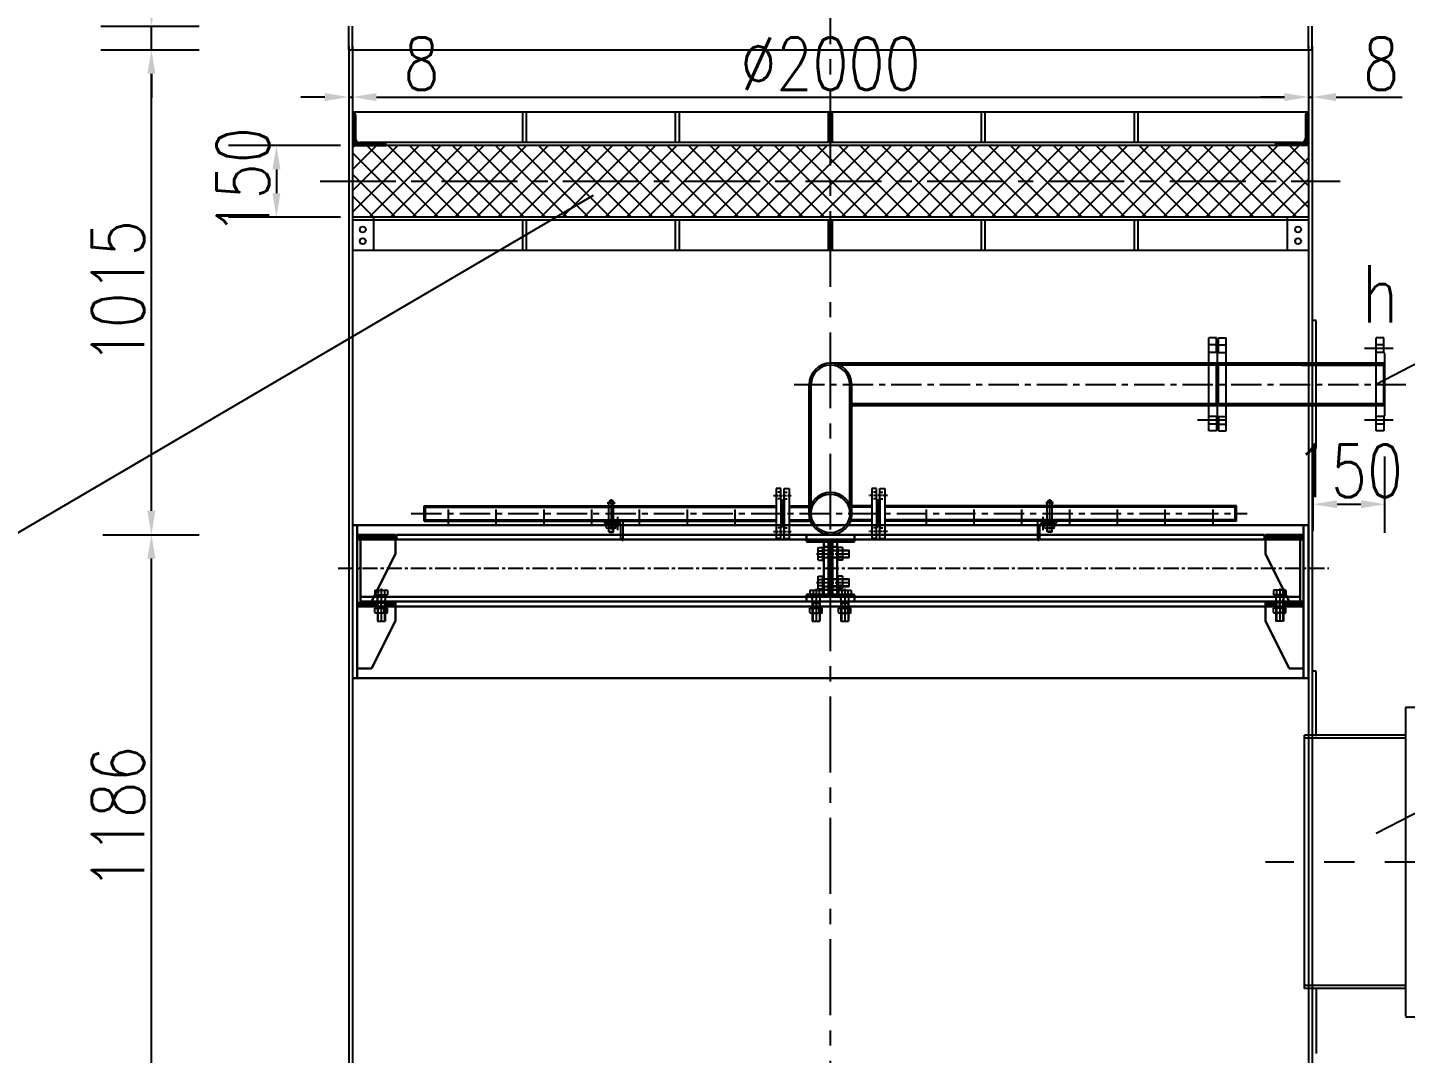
# Model space of a CAD drawing. Header units: millimetres. Extents: x -1286879 to -1269059, y -656245 to -631015.
# Drawn here: x -1284512 to -1281629, y -635087 to -632940 of the extents above; entities that cross this region are included whole.
import ezdxf

# ---------------------------------------------------------------- set-up
doc = ezdxf.new("R2010")
doc.units = ezdxf.units.MM
for name, pattern in [('CENTER', [50.8, 31.75, -6.35, 6.35, -6.35]), ('DASHED', [19.05, 12.7, -6.35]), ('EB_DASHDOT', [39, 30, -3, 3, -3])]:
    doc.linetypes.add(name, pattern=pattern)
doc.layers.get('0').update_dxf_attribs({"linetype": 'CONTINUOUS'})
doc.layers.get('Defpoints').update_dxf_attribs({"linetype": 'CONTINUOUS'})
for name, color, linetype in [('EbLayer1', 7, 'CONTINUOUS'), ('EbLayer2', 1, 'EB_DASHDOT'), ('EbLayer4', 7, 'CONTINUOUS')]:
    doc.layers.add(name, color=color, linetype=linetype)
doc.styles.add('HZ', font='txt.shx', dxfattribs={"width": 0.8, "bigfont": 'hztxt.shx'})
doc.dimstyles.new('gqb100', dxfattribs={"dimscale": 5, "dimtxt": 20, "dimasz": 15, "dimexe": 40, "dimexo": 8, "dimgap": 5, "dimtad": 1, "dimtoh": 1, "dimdec": 0, "dimdsep": 46, "dimtxsty": 'HZ', "dimcen": 5, "dimadec": 0, "dimazin": 0, "dimtfac": 1, "dimtdec": 0, "dimtmove": 0, "dimatfit": 3, "dimfxl": 1, "dimtolj": 1, "dimtzin": 0, "dimarcsym": 0})
pattern_1 = [(45, (-15287.3894, -115870.5307), (-2.24506403, 2.24506403), [])]
pattern_2 = [(135, (-692.9566, -104708.7368), (-2.24506403, -2.24506403), [])]

# ---------------------------------------------------------------- blocks, each defined once
blk = doc.blocks.new('EB_BLOCK1', base_point=(-28.1, -59.9))
at = {"layer": 'EbLayer1'}
for p, q in [((-38.1, -50.1), (-38.1, -69.7)), ((-37.2, -46.8), (-28.1, -46.8)), ((-37.2, -53.4), (-28.1, -53.4)), ((-28.1, -46.8), (-28.1, -73)), ((-28.1, -51.9), (-28.1, -67.9)), ((-28.1, -51.9), (26.9, -51.9)), ((-11.1, -51.9), (-11.1, -67.9)), ((26.9, -51.9), (26.9, -67.9)), ((-37.2, -66.5), (-28.1, -66.5)), ((-37.2, -73), (-28.1, -73)), ((-28.1, -67.9), (26.9, -67.9))]:
    blk.add_line(p, q, dxfattribs=at)
for centre, radius, start, end in [((-31.8, -50.1), 6.34, 148.9424, 211.0576), ((-14.1, -59.9), 24, 164.1807, 195.8193), ((-31.8, -69.7), 6.34, 148.9424, 211.0576)]:
    blk.add_arc(centre, radius, start, end, dxfattribs=at)
at = {"layer": 'EbLayer2', "linetype": 'EB_DASHDOT'}
blk.add_line((-41.1, -59.9), (29.9, -59.9), dxfattribs=at)
at = {"layer": 'EbLayer4'}
for p, q in [((-11.1, -53.1), (-21.1, -51.9)), ((-11.1, -53.1), (26.9, -53.1)), ((-21.1, -67.9), (-11.1, -66.7)), ((-11.1, -66.7), (26.9, -66.7))]:
    blk.add_line(p, q, dxfattribs=at)
blk = doc.blocks.new('*D449')
at = {"color": 0, "lineweight": -2, "ltscale": 0.5}
for p, q in [((-1283857.1, -633186.6), (-1284091, -633186.6)), ((-1283991, -633236.6), (-1283991, -633286.6)), ((-1283857.1, -633336.6), (-1284091, -633336.6))]:
    blk.add_line(p, q, dxfattribs=at)
at = {"color": 0, "ltscale": 0.5}
for points in [[(-1283999.3, -633236.6), (-1283982.6, -633236.6), (-1283991, -633186.6)], [(-1283999.3, -633286.6), (-1283982.6, -633286.6), (-1283991, -633336.6)]]:
    blk.add_solid(points, dxfattribs=at)
at = {"layer": 'Defpoints', "color": 0, "ltscale": 0.5}
for p in [(-1283827.1, -633186.6), (-1283991, -633336.6), (-1283827.1, -633336.6)]:
    blk.add_point(p, dxfattribs=at)
at = {"color": 0, "ltscale": 0.5, "insert": (-1284061, -633261.6), "char_height": 110, "attachment_point": 5, "rotation": 90, "style": 'HZ'}
blk.add_mtext('\\A1;150', dxfattribs=at)
blk = doc.blocks.new('*D452')
at = {"color": 0, "lineweight": -2, "ltscale": 0.5}
for p, q in [((-1283831.7, -632979.1), (-1283831.7, -633185.3)), ((-1281831.7, -632979.1), (-1281831.7, -633185.3)), ((-1283781.7, -633085.3), (-1281881.7, -633085.3))]:
    blk.add_line(p, q, dxfattribs=at)
at = {"color": 0, "ltscale": 0.5}
for points in [[(-1283781.7, -633077), (-1283781.7, -633093.6), (-1283831.7, -633085.3)], [(-1281881.7, -633077), (-1281881.7, -633093.6), (-1281831.7, -633085.3)]]:
    blk.add_solid(points, dxfattribs=at)
at = {"layer": 'Defpoints', "color": 0, "ltscale": 0.5}
for p in [(-1283831.7, -632949.1), (-1281831.7, -632949.1), (-1281831.7, -633085.3)]:
    blk.add_point(p, dxfattribs=at)
at = {"color": 0, "ltscale": 0.5, "insert": (-1282831.7, -633015.3), "char_height": 110, "attachment_point": 5, "style": 'HZ'}
blk.add_mtext('\\A1;%%c2000', dxfattribs=at)
blk = doc.blocks.new('*D454')
at = {"color": 0, "lineweight": -2, "ltscale": 0.5}
for p, q in [((-1281831.7, -632979.1), (-1281831.7, -633185.3)), ((-1281823.7, -632979.1), (-1281823.7, -633185.3)), ((-1281881.7, -633085.3), (-1281931.7, -633085.3)), ((-1281831.7, -633085.3), (-1281823.7, -633085.3)), ((-1281773.7, -633085.3), (-1281635.1, -633085.3))]:
    blk.add_line(p, q, dxfattribs=at)
at = {"color": 0, "ltscale": 0.5}
for points in [[(-1281881.7, -633077), (-1281881.7, -633093.6), (-1281831.7, -633085.3)], [(-1281773.7, -633077), (-1281773.7, -633093.6), (-1281823.7, -633085.3)]]:
    blk.add_solid(points, dxfattribs=at)
at = {"layer": 'Defpoints', "color": 0, "ltscale": 0.5}
for p in [(-1281831.7, -632949.1), (-1281823.7, -632949.1), (-1281823.7, -633085.3)]:
    blk.add_point(p, dxfattribs=at)
at = {"color": 0, "ltscale": 0.5, "insert": (-1281679.4, -633015.3), "char_height": 110, "attachment_point": 5, "style": 'HZ'}
blk.add_mtext('\\A1;8', dxfattribs=at)
blk = doc.blocks.new('*D455')
at = {"color": 0, "lineweight": -2, "ltscale": 0.5}
for p, q in [((-1283839.7, -632979.1), (-1283839.7, -633185.3)), ((-1283831.7, -632979.1), (-1283831.7, -633185.3)), ((-1283889.7, -633085.3), (-1283939.7, -633085.3)), ((-1283839.7, -633085.3), (-1283831.7, -633085.3)), ((-1283781.7, -633085.3), (-1283643.1, -633085.3))]:
    blk.add_line(p, q, dxfattribs=at)
at = {"color": 0, "ltscale": 0.5}
for points in [[(-1283889.7, -633077), (-1283889.7, -633093.6), (-1283839.7, -633085.3)], [(-1283781.7, -633077), (-1283781.7, -633093.6), (-1283831.7, -633085.3)]]:
    blk.add_solid(points, dxfattribs=at)
at = {"layer": 'Defpoints', "color": 0, "ltscale": 0.5}
for p in [(-1283839.7, -632949.1), (-1283831.7, -632949.1), (-1283831.7, -633085.3)]:
    blk.add_point(p, dxfattribs=at)
at = {"color": 0, "ltscale": 0.5, "insert": (-1283687.4, -633015.3), "char_height": 110, "attachment_point": 5, "style": 'HZ'}
blk.add_mtext('\\A1;8', dxfattribs=at)
blk = doc.blocks.new('*D339')
at = {"color": 0, "lineweight": -2, "ltscale": 0.5}
for p, q in [((-1282506.7, -632203.6), (-1280781.7, -632203.6)), ((-1280881.7, -632253.6), (-1280881.7, -654709.3)), ((-1280961.4, -654759.3), (-1280781.7, -654759.3))]:
    blk.add_line(p, q, dxfattribs=at)
at = {"color": 0, "ltscale": 0.5}
for points in [[(-1280890.1, -632253.6), (-1280873.4, -632253.6), (-1280881.7, -632203.6)], [(-1280890.1, -654709.3), (-1280873.4, -654709.3), (-1280881.7, -654759.3)]]:
    blk.add_solid(points, dxfattribs=at)
at = {"layer": 'Defpoints', "color": 0, "ltscale": 0.5}
for p in [(-1282536.7, -632203.6), (-1280991.4, -654759.3), (-1280881.7, -654759.3)]:
    blk.add_point(p, dxfattribs=at)
at = {"color": 0, "ltscale": 0.5, "insert": (-1280951.7, -643481.4), "char_height": 110, "attachment_point": 5, "rotation": 90, "style": 'HZ'}
blk.add_mtext('\\A1;~22556', dxfattribs=at)
blk = doc.blocks.new('*D341')
at = {"color": 0, "lineweight": -2, "ltscale": 0.5}
for p, q in [((-1281821.7, -633993.1), (-1281821.7, -633837.3)), ((-1281671.7, -633997), (-1281671.7, -633837.3)), ((-1281771.7, -633937.3), (-1281721.7, -633937.3))]:
    blk.add_line(p, q, dxfattribs=at)
at = {"color": 0, "ltscale": 0.5}
for points in [[(-1281771.7, -633928.9), (-1281771.7, -633945.6), (-1281821.7, -633937.3)], [(-1281721.7, -633928.9), (-1281721.7, -633945.6), (-1281671.7, -633937.3)]]:
    blk.add_solid(points, dxfattribs=at)
at = {"layer": 'Defpoints', "color": 0, "ltscale": 0.5}
for p in [(-1281671.7, -633937.3), (-1281821.7, -634023.1), (-1281671.7, -634027)]:
    blk.add_point(p, dxfattribs=at)
at = {"color": 0, "ltscale": 0.5, "insert": (-1281746.7, -633867.3), "char_height": 110, "attachment_point": 5, "style": 'HZ'}
blk.add_mtext('\\A1;150', dxfattribs=at)
blk = doc.blocks.new('*D350')
at = {"color": 0, "lineweight": -2, "ltscale": 0.5}
for p, q in [((-1284354, -634001.1), (-1284152.5, -634001.1)), ((-1284252.5, -635136.6), (-1284252.5, -634051.1)), ((-1284351.5, -635186.6), (-1284152.5, -635186.6))]:
    blk.add_line(p, q, dxfattribs=at)
at = {"color": 0, "ltscale": 0.5}
for points in [[(-1284260.9, -634051.1), (-1284244.2, -634051.1), (-1284252.5, -634001.1)], [(-1284260.9, -635136.6), (-1284244.2, -635136.6), (-1284252.5, -635186.6)]]:
    blk.add_solid(points, dxfattribs=at)
at = {"layer": 'Defpoints', "color": 0, "ltscale": 0.5}
for p in [(-1284384, -634001.1), (-1284252.5, -634001.1), (-1284381.5, -635186.6)]:
    blk.add_point(p, dxfattribs=at)
at = {"color": 0, "ltscale": 0.5, "insert": (-1284322.5, -634593.8), "char_height": 110, "attachment_point": 5, "rotation": 90, "style": 'HZ'}
blk.add_mtext('\\A1;1186', dxfattribs=at)
blk = doc.blocks.new('*D351')
at = {"color": 0, "lineweight": -2, "ltscale": 0.5}
for p, q in [((-1284353.6, -632986.6), (-1284152.5, -632986.6)), ((-1284252.5, -633951.1), (-1284252.5, -633036.6)), ((-1284351.5, -634001.1), (-1284152.5, -634001.1))]:
    blk.add_line(p, q, dxfattribs=at)
at = {"color": 0, "ltscale": 0.5}
for points in [[(-1284260.9, -633036.6), (-1284244.2, -633036.6), (-1284252.5, -632986.6)], [(-1284260.9, -633951.1), (-1284244.2, -633951.1), (-1284252.5, -634001.1)]]:
    blk.add_solid(points, dxfattribs=at)
at = {"layer": 'Defpoints', "color": 0, "ltscale": 0.5}
for p in [(-1284383.6, -632986.6), (-1284252.5, -632986.6), (-1284381.5, -634001.1)]:
    blk.add_point(p, dxfattribs=at)
at = {"color": 0, "ltscale": 0.5, "insert": (-1284322.5, -633493.8), "char_height": 110, "attachment_point": 5, "rotation": 90, "style": 'HZ'}
blk.add_mtext('\\A1;1015', dxfattribs=at)
blk = doc.blocks.new('*D352')
at = {"color": 0, "lineweight": -2, "ltscale": 0.5}
for p, q in [((-1284252.5, -632886.6), (-1284252.5, -632836.6)), ((-1284252.5, -632836.6), (-1284105.5, -632836.6)), ((-1284358.7, -632936.6), (-1284152.5, -632936.6)), ((-1284252.5, -632986.6), (-1284252.5, -632936.6)), ((-1284358.7, -632986.6), (-1284152.5, -632986.6)), ((-1284252.5, -633036.6), (-1284252.5, -633086.6))]:
    blk.add_line(p, q, dxfattribs=at)
at = {"color": 0, "ltscale": 0.5}
for points in [[(-1284260.9, -632886.6), (-1284244.2, -632886.6), (-1284252.5, -632936.6)], [(-1284260.9, -633036.6), (-1284244.2, -633036.6), (-1284252.5, -632986.6)]]:
    blk.add_solid(points, dxfattribs=at)
at = {"layer": 'Defpoints', "color": 0, "ltscale": 0.5}
for p in [(-1284388.7, -632936.6), (-1284252.5, -632936.6), (-1284388.7, -632986.6)]:
    blk.add_point(p, dxfattribs=at)
at = {"color": 0, "ltscale": 0.5, "insert": (-1284171.5, -632766.6), "char_height": 110, "attachment_point": 5, "style": 'HZ'}
blk.add_mtext('\\A1;50', dxfattribs=at)

msp = doc.modelspace()

# ---------------------------------------------------------------- hatches: boundary and pattern name
at = {"ltscale": 0.5}
h = msp.add_hatch(dxfattribs=at)
h.set_pattern_fill('ANSI31', color=256, angle=90, style=0)
h.set_pattern_definition(pattern_2)
h.paths.add_polyline_path([(-1283761.7, -633186.6, 0.414214), (-1283767.7, -633180.6), (-1283816.7, -633180.6, -0.414214), (-1283825.7, -633171.6), (-1283825.7, -633122.6, 0.414214), (-1283831.7, -633116.6), (-1283831.7, -633186.6)])
h = msp.add_hatch(dxfattribs=at)
h.set_pattern_fill('ANSI31', color=256, angle=90, style=0)
h.set_pattern_definition(pattern_2)
h.paths.add_polyline_path([(-1281831.7, -633116.6, 0.414214), (-1281837.7, -633122.6), (-1281837.7, -633171.6, -0.414214), (-1281846.7, -633180.6), (-1281895.7, -633180.6, 0.414214), (-1281901.7, -633186.6), (-1281831.7, -633186.6)])
h = msp.add_hatch()
h.set_pattern_fill('ANSI37', color=256, scale=10, style=0)
h.set_pattern_definition([(45, (-692.957, -104708.737), (-22.4506403, 22.4506403), []), (135, (-692.957, -104708.737), (-22.4506403, -22.4506403), [])])
h.paths.add_polyline_path([(-1281831.7, -633336.6), (-1281831.7, -633186.6), (-1282831.7, -633186.6), (-1282831.7, -633336.6)])
h.paths.add_polyline_path([(-1282831.7, -633336.6), (-1282831.7, -633186.6), (-1283831.7, -633186.6), (-1283831.7, -633336.6)])
h = msp.add_hatch(dxfattribs=at)
h.set_pattern_fill('ANSI31', color=256, style=0)
h.set_pattern_definition([(135, (-2550376.083, -115870.5307), (2.24506403, 2.24506403), [])])
h.paths.add_polyline_path([(-1283821.7, -634011.1), (-1283821.7, -634001.1), (-1283741.7, -634001.1), (-1283741.7, -634011.1)])
h.paths.add_polyline_path([(-1283821.7, -634151.1), (-1283821.7, -634141.1), (-1283779.7, -634141.1), (-1283779.7, -634151.1)])
h.paths.add_polyline_path([(-1283741.7, -634141.1), (-1283741.7, -634151.1), (-1283763.7, -634151.1), (-1283763.7, -634141.1)])
h = msp.add_hatch()
h.set_pattern_fill('ANSI31', color=256, scale=0.5, style=0)
h.set_pattern_definition([(135, (-2819282.8306, 59650.7767), (1.1225320151, 1.1225320151), [])])
h.paths.add_polyline_path([(-1282843.7, -634011.1), (-1282835.7, -634011.1), (-1282835.7, -634019.1)])
h = msp.add_hatch(dxfattribs=at)
h.set_pattern_fill('ANSI31', color=256, style=0)
h.set_pattern_definition(pattern_1)
h.paths.add_polyline_path([(-1282827.7, -634011.1), (-1282831.7, -634011.1), (-1282831.7, -634131.1), (-1282827.7, -634131.1)])
h.paths.add_polyline_path([(-1282831.7, -634011.1), (-1282835.7, -634011.1), (-1282835.7, -634131.1), (-1282831.7, -634131.1)])
h = msp.add_hatch()
h.set_pattern_fill('ANSI31', color=256, scale=0.5, style=0)
h.set_pattern_definition([(45, (253619.3583, 59650.7767), (-1.1225320151, 1.1225320151), [])])
h.paths.add_polyline_path([(-1282819.7, -634011.1), (-1282827.7, -634011.1), (-1282827.7, -634019.1)])
h = msp.add_hatch(dxfattribs=at)
h.set_pattern_fill('ANSI31', color=256, style=0)
h.set_pattern_definition(pattern_1)
h.paths.add_polyline_path([(-1281841.7, -634011.1), (-1281841.7, -634001.1), (-1281921.7, -634001.1), (-1281921.7, -634011.1)])
h.paths.add_polyline_path([(-1281841.7, -634151.1), (-1281841.7, -634141.1), (-1281883.7, -634141.1), (-1281883.7, -634151.1)])
h.paths.add_polyline_path([(-1281921.7, -634141.1), (-1281921.7, -634151.1), (-1281899.7, -634151.1), (-1281899.7, -634141.1)])
h = msp.add_hatch()
h.set_pattern_fill('ANSI31', color=256, scale=0.5, style=0)
h.set_pattern_definition([(225, (-2819282.8306, -1327792.8804), (1.1225320151, -1.1225320151), [])])
h.paths.add_polyline_path([(-1282843.7, -634131.1), (-1282835.7, -634131.1), (-1282835.7, -634123.1)])
h = msp.add_hatch()
h.set_pattern_fill('ANSI31', color=256, scale=0.5, style=0)
h.set_pattern_definition([(315, (253619.3583, -1327792.8804), (-1.1225320151, -1.1225320151), [])])
h.paths.add_polyline_path([(-1282819.7, -634131.1), (-1282827.7, -634131.1), (-1282827.7, -634123.1)])

# ---------------------------------------------------------------- linework, layer by layer
at = {"linetype": 'CENTER', "ltscale": 5}
for p, q in [((-1282831.7, -654818.5), (-1282831.7, -631981.8)), ((-1283899.6, -633261.6), (-1281764.9, -633261.6))]:
    msp.add_line(p, q, dxfattribs=at)
at = {"color": 4, "ltscale": 0.5}
for p, q in [((-1283839.7, -632986.6), (-1283839.7, -632936.6)), ((-1283831.7, -632986.6), (-1283831.7, -632936.6)), ((-1281831.7, -632986.6), (-1281831.7, -632936.6)), ((-1281823.7, -632986.6), (-1281823.7, -632936.6)), ((-1283839.7, -632986.6), (-1283839.7, -642086.6)), ((-1283839.7, -632986.6), (-1281823.7, -632986.6)), ((-1283831.7, -632986.6), (-1283831.7, -652136.6)), ((-1281831.7, -632986.6), (-1281831.7, -652136.6)), ((-1281823.7, -632986.6), (-1281823.7, -642086.6)), ((-1283831.7, -633116.6), (-1283831.7, -633186.6)), ((-1283825.7, -633122.6), (-1283825.7, -633171.6)), ((-1281837.7, -633122.6), (-1281837.7, -633171.6)), ((-1281831.7, -633116.6), (-1281831.7, -633186.6)), ((-1283831.7, -633186.6), (-1283761.7, -633186.6)), ((-1283816.7, -633180.6), (-1283767.7, -633180.6)), ((-1281831.7, -633186.6), (-1281901.7, -633186.6)), ((-1281846.7, -633180.6), (-1281895.7, -633180.6)), ((-1282039.7, -633783.8), (-1282039.7, -633589.4)), ((-1282024, -633589.4), (-1282039.7, -633589.4)), ((-1282024, -633619.6), (-1282024, -633589.4)), ((-1282019.5, -633589.4), (-1282003.7, -633589.4)), ((-1282019.5, -633619.6), (-1282019.5, -633589.4)), ((-1282003.7, -633783.8), (-1282003.7, -633589.4)), ((-1281689.7, -633783.8), (-1281689.7, -633589.4)), ((-1281674, -633589.4), (-1281689.7, -633589.4)), ((-1281674, -633619.6), (-1281674, -633589.4)), ((-1282024, -633603.4), (-1282039.7, -633603.4)), ((-1282024, -633619.6), (-1282039.7, -633619.6)), ((-1282021.7, -633621.8), (-1282024, -633619.6)), ((-1282021.7, -633621.8), (-1282019.5, -633619.6)), ((-1282021.7, -633751.3), (-1282021.7, -633621.8)), ((-1282021.7, -633751.3), (-1282021.7, -633621.8)), ((-1282019.5, -633603.4), (-1282003.7, -633603.4)), ((-1282019.5, -633619.6), (-1282003.7, -633619.6)), ((-1281674, -633603.4), (-1281689.7, -633603.4)), ((-1281674, -633619.6), (-1281689.7, -633619.6)), ((-1281671.7, -633621.8), (-1281674, -633619.6)), ((-1281671.7, -633751.3), (-1281671.7, -633621.8)), ((-1281671.7, -633642.1), (-1282831.7, -633642.1)), ((-1281674.2, -633646.1), (-1282813.3, -633646.1)), ((-1282024, -633731.1), (-1282024, -633642.1)), ((-1282019.5, -633731.1), (-1282019.5, -633642.1)), ((-1281845.7, -633646.1), (-1281674, -633646.1)), ((-1281674, -633731.1), (-1281674, -633642.1)), ((-1282876.2, -633956.6), (-1282876.2, -633686.6)), ((-1282872.2, -633956.6), (-1282872.2, -633686.6)), ((-1282791.2, -633956.6), (-1282791.2, -633686.6)), ((-1282787.2, -633956.6), (-1282787.2, -633686.6)), ((-1281674.2, -633727.1), (-1282791.2, -633727.1)), ((-1281671.7, -633731.1), (-1282787.2, -633731.1)), ((-1282024, -633753.6), (-1282039.7, -633753.6)), ((-1282021.7, -633751.3), (-1282024, -633753.6)), ((-1282024, -633753.6), (-1282024, -633783.8)), ((-1282021.7, -633751.3), (-1282019.5, -633753.6)), ((-1282019.5, -633753.6), (-1282003.7, -633753.6)), ((-1282019.5, -633753.6), (-1282019.5, -633783.8)), ((-1281674, -633753.6), (-1281689.7, -633753.6)), ((-1281671.7, -633751.3), (-1281674, -633753.6)), ((-1281674, -633753.6), (-1281674, -633783.8)), ((-1282024, -633769.8), (-1282039.7, -633769.8)), ((-1282024, -633783.8), (-1282039.7, -633783.8)), ((-1282019.5, -633769.8), (-1282003.7, -633769.8)), ((-1282019.5, -633783.8), (-1282003.7, -633783.8)), ((-1281674, -633769.8), (-1281689.7, -633769.8)), ((-1281674, -633783.8), (-1281689.7, -633783.8)), ((-1282945.4, -633904.1), (-1282945.4, -634009.1)), ((-1282935.2, -633904.1), (-1282945.4, -633904.1)), ((-1282935.2, -633926.3), (-1282935.2, -633904.1)), ((-1282928.3, -633926.3), (-1282928.3, -633904.1)), ((-1282928.3, -633904.1), (-1282918.1, -633904.1)), ((-1282918.1, -633904.1), (-1282918.1, -634009.1)), ((-1282745.4, -633904.1), (-1282745.4, -634009.1)), ((-1282735.2, -633904.1), (-1282745.4, -633904.1)), ((-1282735.2, -633926.3), (-1282735.2, -633904.1)), ((-1282728.3, -633926.3), (-1282728.3, -633904.1)), ((-1282728.3, -633904.1), (-1282718.1, -633904.1)), ((-1282718.1, -633904.1), (-1282718.1, -634009.1)), ((-1283681.7, -633940.6), (-1282945.4, -633940.6)), ((-1283681.7, -633972.6), (-1283681.7, -633940.6)), ((-1283295.4, -633994.6), (-1283295.4, -633934.6)), ((-1283285.4, -633994.6), (-1283285.4, -633934.6)), ((-1282931.7, -633929.8), (-1282935.2, -633926.3)), ((-1282931.7, -633929.8), (-1282928.3, -633926.3)), ((-1282931.7, -633929.8), (-1282931.7, -633983.3)), ((-1282931.7, -633929.8), (-1282931.7, -633983.3)), ((-1282918.1, -633940.6), (-1282873.3, -633940.6)), ((-1282745.4, -633940.6), (-1282790.2, -633940.6)), ((-1282731.7, -633929.8), (-1282735.2, -633926.3)), ((-1282731.7, -633929.8), (-1282728.3, -633926.3)), ((-1282731.7, -633929.8), (-1282731.7, -633983.3)), ((-1282731.7, -633929.8), (-1282731.7, -633983.3)), ((-1281981.8, -633940.6), (-1282718.1, -633940.6)), ((-1282378, -633994.6), (-1282378, -633934.6)), ((-1282368, -633994.6), (-1282368, -633934.6)), ((-1281981.8, -633972.6), (-1281981.8, -633940.6)), ((-1283681.7, -633943.6), (-1282945.4, -633943.6)), ((-1283678.7, -633969.6), (-1283678.7, -633943.6)), ((-1282918.1, -633943.6), (-1282870.1, -633943.6)), ((-1282745.4, -633943.6), (-1282793.4, -633943.6)), ((-1281981.8, -633943.6), (-1282718.1, -633943.6)), ((-1281984.8, -633969.6), (-1281984.8, -633943.6)), ((-1283681.7, -633969.6), (-1282945.4, -633969.6)), ((-1283681.7, -633972.6), (-1282945.4, -633972.6)), ((-1283305.4, -633973.1), (-1283305.4, -633972.6)), ((-1283301.4, -633977.1), (-1283274, -633977.1)), ((-1283295.4, -633994.6), (-1283294.4, -633995.6)), ((-1283294.4, -633995.6), (-1283286.4, -633995.6)), ((-1283286.4, -633995.6), (-1283285.4, -633994.6)), ((-1283270, -634008.6), (-1283270, -633981.1)), ((-1283265.4, -634012.6), (-1283265.4, -633972.6)), ((-1282931.7, -633983.3), (-1282935.2, -633986.8)), ((-1282935.2, -634009.1), (-1282935.2, -633986.8)), ((-1282931.7, -633983.3), (-1282928.3, -633986.8)), ((-1282928.3, -634009.1), (-1282928.3, -633986.8)), ((-1282918.1, -633969.6), (-1282870.1, -633969.6)), ((-1282918.1, -633972.6), (-1282873.3, -633972.6)), ((-1282745.4, -633969.6), (-1282793.4, -633969.6)), ((-1282745.4, -633972.6), (-1282790.2, -633972.6)), ((-1282731.7, -633983.3), (-1282735.2, -633986.8)), ((-1282735.2, -634009.1), (-1282735.2, -633986.8)), ((-1282731.7, -633983.3), (-1282728.3, -633986.8)), ((-1282728.3, -634009.1), (-1282728.3, -633986.8)), ((-1281981.8, -633969.6), (-1282718.1, -633969.6)), ((-1281981.8, -633972.6), (-1282718.1, -633972.6)), ((-1282398, -634012.6), (-1282398, -633972.6)), ((-1282393.5, -634008.6), (-1282393.5, -633981.1)), ((-1282362, -633977.1), (-1282389.5, -633977.1)), ((-1282377, -633995.6), (-1282378, -633994.6)), ((-1282369, -633995.6), (-1282377, -633995.6)), ((-1282368, -633994.6), (-1282369, -633995.6)), ((-1282358, -633973.1), (-1282358, -633972.6)), ((-1283266, -634012.6), (-1283265.4, -634012.6)), ((-1282935.2, -634009.1), (-1282945.4, -634009.1)), ((-1282928.3, -634009.1), (-1282918.1, -634009.1)), ((-1282873.9, -634001.1), (-1282789.6, -634001.1)), ((-1282735.2, -634009.1), (-1282745.4, -634009.1)), ((-1282728.3, -634009.1), (-1282718.1, -634009.1)), ((-1282397.5, -634012.6), (-1282398, -634012.6)), ((-1281628.6, -634420.5), (-1281839.7, -634420.5)), ((-1281628.6, -634426.5), (-1281839.7, -634426.5)), ((-1281628.6, -634944.5), (-1281839.7, -634944.5)), ((-1281628.6, -634950.5), (-1281839.7, -634950.5))]:
    msp.add_line(p, q, dxfattribs=at)
at = {"ltscale": 0.5}
for p, q in [((-1280489.2, -633065.6), (-1281689.7, -633686.6)), ((-1284639.8, -634060.3), (-1283327.8, -633290.3)), ((-1282935.2, -633926.3), (-1282935.2, -633986.8)), ((-1282928.3, -633926.3), (-1282928.3, -633986.8)), ((-1282735.2, -633926.3), (-1282735.2, -633986.8)), ((-1282728.3, -633926.3), (-1282728.3, -633986.8)), ((-1283295.4, -633994.6), (-1283285.4, -633994.6)), ((-1282368, -633994.6), (-1282378, -633994.6)), ((-1280489.2, -634005.4), (-1281689.7, -634626.3)), ((-1281628.6, -634362.5), (-1281628.6, -635008.6)), ((-1281608.1, -634362.5), (-1281628.6, -634362.5)), ((-1281608.1, -635010.6), (-1281628.6, -635010.6))]:
    msp.add_line(p, q, dxfattribs=at)
at = {"color": 6, "ltscale": 0.5}
for p, q in [((-1281815.7, -633552.6), (-1281823.7, -633552.6)), ((-1281815.7, -633820.5), (-1281815.7, -633552.6)), ((-1281815.7, -633820.5), (-1281823.7, -633820.5)), ((-1281815.7, -634286.6), (-1281823.7, -634286.6)), ((-1281815.7, -634422.6), (-1281815.7, -634286.6)), ((-1281815.7, -634950.5), (-1281815.7, -635086.6))]:
    msp.add_line(p, q, dxfattribs=at)
at = {"linetype": 'CENTER', "ltscale": 2}
for p, q in [((-1281654.3, -633611.5), (-1281714, -633611.5)), ((-1282907.7, -633686.6), (-1281627.9, -633686.6)), ((-1282004.3, -633761.7), (-1282064, -633761.7)), ((-1281654.3, -633761.7), (-1281714, -633761.7)), ((-1283298.8, -633934.6), (-1283282.5, -633934.6)), ((-1283290.4, -633926.5), (-1283290.4, -633996.6)), ((-1282364.7, -633934.6), (-1282381, -633934.6)), ((-1282373, -633926.5), (-1282373, -633996.6)), ((-1283709, -633956.6), (-1281959.7, -633956.6)), ((-1283631.7, -633948.5), (-1283631.7, -633983)), ((-1283531.7, -633948.5), (-1283531.7, -633983)), ((-1283431.7, -633948.5), (-1283431.7, -633983)), ((-1283331.7, -633948.5), (-1283331.7, -633983)), ((-1283276.7, -633991.6), (-1283276.7, -633963.8)), ((-1283231.7, -633948.5), (-1283231.7, -633983)), ((-1283131.7, -633948.5), (-1283131.7, -633983)), ((-1283031.7, -633948.5), (-1283031.7, -633983)), ((-1282631.7, -633948.5), (-1282631.7, -633983)), ((-1282531.7, -633948.5), (-1282531.7, -633983)), ((-1282431.7, -633948.5), (-1282431.7, -633983)), ((-1282386.7, -633991.6), (-1282386.7, -633963.8)), ((-1282331.7, -633948.5), (-1282331.7, -633983)), ((-1282231.7, -633948.5), (-1282231.7, -633983)), ((-1282131.7, -633948.5), (-1282131.7, -633983)), ((-1282031.7, -633948.5), (-1282031.7, -633983)), ((-1283636.7, -633969.6), (-1283636.7, -633972.6)), ((-1283626.7, -633969.6), (-1283626.7, -633972.6)), ((-1283536.7, -633969.6), (-1283536.7, -633972.6)), ((-1283526.7, -633969.6), (-1283526.7, -633972.6)), ((-1283436.7, -633969.6), (-1283436.7, -633972.6)), ((-1283426.7, -633969.6), (-1283426.7, -633972.6)), ((-1283336.7, -633969.6), (-1283336.7, -633972.6)), ((-1283326.7, -633969.6), (-1283326.7, -633972.6)), ((-1283236.7, -633969.6), (-1283236.7, -633972.6)), ((-1283226.7, -633969.6), (-1283226.7, -633972.6)), ((-1283136.7, -633969.6), (-1283136.7, -633972.6)), ((-1283126.7, -633969.6), (-1283126.7, -633972.6)), ((-1283036.7, -633969.6), (-1283036.7, -633972.6)), ((-1283026.7, -633969.6), (-1283026.7, -633972.6)), ((-1282636.7, -633969.6), (-1282636.7, -633972.6)), ((-1282626.7, -633969.6), (-1282626.7, -633972.6)), ((-1282536.7, -633969.6), (-1282536.7, -633972.6)), ((-1282526.7, -633969.6), (-1282526.7, -633972.6)), ((-1282436.7, -633969.6), (-1282436.7, -633972.6)), ((-1282426.7, -633969.6), (-1282426.7, -633972.6)), ((-1282336.7, -633969.6), (-1282336.7, -633972.6)), ((-1282326.7, -633969.6), (-1282326.7, -633972.6)), ((-1282236.7, -633969.6), (-1282236.7, -633972.6)), ((-1282226.7, -633969.6), (-1282226.7, -633972.6)), ((-1282136.7, -633969.6), (-1282136.7, -633972.6)), ((-1282126.7, -633969.6), (-1282126.7, -633972.6)), ((-1282036.7, -633969.6), (-1282036.7, -633972.6)), ((-1282026.7, -633969.6), (-1282026.7, -633972.6))]:
    msp.add_line(p, q, dxfattribs=at)
at = {"color": 4, "linetype": 'DASHED', "ltscale": 0.5}
for p, q in [((-1282935.2, -633911.8), (-1282945.4, -633911.8)), ((-1282928.3, -633911.8), (-1282918.1, -633911.8)), ((-1282735.2, -633911.8), (-1282745.4, -633911.8)), ((-1282728.3, -633911.8), (-1282718.1, -633911.8)), ((-1282935.2, -633926.3), (-1282945.4, -633926.3)), ((-1282928.3, -633926.3), (-1282918.1, -633926.3)), ((-1282735.2, -633926.3), (-1282745.4, -633926.3)), ((-1282728.3, -633926.3), (-1282718.1, -633926.3)), ((-1282935.2, -633986.8), (-1282945.4, -633986.8)), ((-1282928.3, -633986.8), (-1282918.1, -633986.8)), ((-1282735.2, -633986.8), (-1282745.4, -633986.8)), ((-1282728.3, -633986.8), (-1282718.1, -633986.8)), ((-1282935.2, -634001.3), (-1282945.4, -634001.3)), ((-1282928.3, -634001.3), (-1282918.1, -634001.3)), ((-1282735.2, -634001.3), (-1282745.4, -634001.3)), ((-1282728.3, -634001.3), (-1282718.1, -634001.3))]:
    msp.add_line(p, q, dxfattribs=at)
at = {"linetype": 'CENTER', "ltscale": 0.2}
for p, q in [((-1282950.9, -633919.1), (-1282912.2, -633919.1)), ((-1282712.6, -633919.1), (-1282751.3, -633919.1)), ((-1282950.9, -633994.1), (-1282912.2, -633994.1)), ((-1282712.6, -633994.1), (-1282751.3, -633994.1))]:
    msp.add_line(p, q, dxfattribs=at)
at = {"linetype": 'CENTER', "ltscale": 10}
msp.add_line((-1281354.2, -634686.6), (-1281921.3, -634686.6), dxfattribs=at)
at = {"ltscale": 0.5}
for centre in [(-1283810.3, -633362.3), (-1281853.2, -633362.3), (-1283810.3, -633386.8), (-1281853.2, -633386.8)]:
    msp.add_circle(centre, 6.19, dxfattribs=at)
at = {"color": 4, "ltscale": 0.5}
for radius in [44.5, 40.5]:
    msp.add_circle((-1282831.7, -633956.6), radius, dxfattribs=at)
for centre, radius, start, end in [((-1283831.7, -633122.6), 6, 0, 90), ((-1281831.7, -633122.6), 6, 90, 180), ((-1283816.7, -633171.6), 9, 180, 270), ((-1283767.7, -633186.6), 6, 0, 90), ((-1281895.7, -633186.6), 6, 90, 180), ((-1281846.7, -633171.6), 9, 270, 0), ((-1282831.7, -633686.6), 44.5, 0, 180), ((-1282831.7, -633686.6), 40.5, 0, 180), ((-1283290.4, -633934.6), 5, 0, 180), ((-1282373, -633934.6), 5, 0, 180), ((-1283301.4, -633973.1), 4, 180, 270), ((-1283274, -633981.1), 4, 0, 90), ((-1282389.5, -633981.1), 4, 90, 180), ((-1282362, -633973.1), 4, 270, 0), ((-1283266, -634008.6), 4, 180, 270), ((-1282397.5, -634008.6), 4, 270, 0)]:
    msp.add_arc(centre, radius, start, end, dxfattribs=at)
at = {"layer": 'EbLayer1'}
for p, q in [((-1283300.9, -633986.3), (-1283300.9, -633979)), ((-1283280, -633979), (-1283300.9, -633979)), ((-1283282.6, -633978.3), (-1283298.3, -633978.3)), ((-1283282.6, -633987), (-1283298.3, -633987)), ((-1283284, -633979), (-1283296.8, -633979)), ((-1283295.7, -633986.3), (-1283295.7, -633979)), ((-1283285.2, -633986.3), (-1283285.2, -633979)), ((-1283280, -633986.3), (-1283280, -633979)), ((-1282383.5, -633986.3), (-1282383.5, -633979)), ((-1282383.5, -633979), (-1282362.6, -633979)), ((-1282380.9, -633978.3), (-1282365.2, -633978.3)), ((-1282380.9, -633987), (-1282365.2, -633987)), ((-1282379.4, -633979), (-1282366.6, -633979)), ((-1282378.3, -633986.3), (-1282378.3, -633979)), ((-1282367.8, -633986.3), (-1282367.8, -633979)), ((-1282362.6, -633986.3), (-1282362.6, -633979)), ((-1282816.6, -634050.9), (-1282816.6, -634031.2)), ((-1282806.6, -634028), (-1282815.7, -634028)), ((-1282815.7, -634054.1), (-1282815.7, -634028)), ((-1282815.7, -634049.1), (-1282815.7, -634033.1)), ((-1282806.6, -634034.5), (-1282815.7, -634034.5)), ((-1282806.6, -634047.6), (-1282815.7, -634047.6)), ((-1282806.6, -634054.1), (-1282815.7, -634054.1)), ((-1282805.7, -634050.9), (-1282805.7, -634031.2)), ((-1282816.6, -634110.9), (-1282816.6, -634091.2)), ((-1282806.6, -634088), (-1282815.7, -634088)), ((-1282815.7, -634114.1), (-1282815.7, -634088)), ((-1282815.7, -634109.1), (-1282815.7, -634093.1)), ((-1282806.6, -634094.5), (-1282815.7, -634094.5)), ((-1282806.6, -634107.6), (-1282815.7, -634107.6)), ((-1282805.7, -634110.9), (-1282805.7, -634091.2)), ((-1282806.6, -634114.1), (-1282815.7, -634114.1)), ((-1283784.8, -634154.8), (-1283758.7, -634154.8)), ((-1283784.8, -634163.9), (-1283784.8, -634154.8)), ((-1283781.5, -634153.9), (-1283761.9, -634153.9)), ((-1283781.5, -634164.8), (-1283761.9, -634164.8)), ((-1283779.7, -634154.8), (-1283763.7, -634154.8)), ((-1283778.3, -634163.9), (-1283778.3, -634154.8)), ((-1283765.2, -634163.9), (-1283765.2, -634154.8)), ((-1283758.7, -634163.9), (-1283758.7, -634154.8)), ((-1282874.8, -634155.1), (-1282848.7, -634155.1)), ((-1282874.8, -634164.1), (-1282874.8, -634155.1)), ((-1282871.5, -634154.1), (-1282851.9, -634154.1)), ((-1282871.5, -634165.1), (-1282851.9, -634165.1)), ((-1282869.7, -634155.1), (-1282853.7, -634155.1)), ((-1282868.3, -634164.1), (-1282868.3, -634155.1)), ((-1282855.2, -634164.1), (-1282855.2, -634155.1)), ((-1282848.7, -634164.1), (-1282848.7, -634155.1)), ((-1282814.8, -634164.1), (-1282814.8, -634155.1)), ((-1282814.8, -634155.1), (-1282788.7, -634155.1)), ((-1282811.5, -634154.1), (-1282791.9, -634154.1)), ((-1282811.5, -634165.1), (-1282791.9, -634165.1)), ((-1282809.7, -634155.1), (-1282793.7, -634155.1)), ((-1282808.3, -634164.1), (-1282808.3, -634155.1)), ((-1282795.2, -634164.1), (-1282795.2, -634155.1)), ((-1282788.7, -634164.1), (-1282788.7, -634155.1)), ((-1281878.7, -634154.8), (-1281904.8, -634154.8)), ((-1281904.8, -634163.9), (-1281904.8, -634154.8)), ((-1281881.9, -634153.9), (-1281901.5, -634153.9)), ((-1281881.9, -634164.8), (-1281901.5, -634164.8)), ((-1281883.7, -634154.8), (-1281899.7, -634154.8)), ((-1281898.3, -634163.9), (-1281898.3, -634154.8)), ((-1281885.2, -634163.9), (-1281885.2, -634154.8)), ((-1281878.7, -634163.9), (-1281878.7, -634154.8))]:
    msp.add_line(p, q, dxfattribs=at)
for centre, radius, start, end in [((-1283298.3, -633983.4), 5.07, 58.9424, 121.0576), ((-1283298.3, -633982), 5.07, 238.9424, 301.0576), ((-1283290.4, -633997.5), 19.2, 74.1807, 105.8193), ((-1283290.4, -633967.8), 19.2, 254.1807, 285.8193), ((-1283282.6, -633983.4), 5.07, 58.9424, 121.0576), ((-1283282.6, -633982), 5.07, 238.9424, 301.0576), ((-1282380.9, -633983.4), 5.07, 58.9424, 121.0576), ((-1282380.9, -633982), 5.07, 238.9424, 301.0576), ((-1282373, -633997.5), 19.2, 74.1807, 105.8193), ((-1282373, -633967.8), 19.2, 254.1807, 285.8193), ((-1282365.2, -633983.4), 5.07, 58.9424, 121.0576), ((-1282365.2, -633982), 5.07, 238.9424, 301.0576), ((-1282810.3, -634031.2), 6.34, 148.9424, 211.0576), ((-1282792.6, -634041.1), 24, 164.1807, 195.8193), ((-1282810.3, -634050.9), 6.34, 148.9424, 211.0576), ((-1282812.1, -634031.2), 6.34, 328.9424, 31.0576), ((-1282829.7, -634041.1), 24, 344.1807, 15.8193), ((-1282812.1, -634050.9), 6.34, 328.9424, 31.0576), ((-1282810.3, -634091.2), 6.34, 148.9424, 211.0576), ((-1282792.6, -634101.1), 24, 164.1807, 195.8193), ((-1282810.3, -634110.9), 6.34, 148.9424, 211.0576), ((-1282812.1, -634091.2), 6.34, 328.9424, 31.0576), ((-1282829.7, -634101.1), 24, 344.1807, 15.8193), ((-1282812.1, -634110.9), 6.34, 328.9424, 31.0576), ((-1283781.5, -634160.2), 6.34, 58.9424, 121.0576), ((-1283781.5, -634158.4), 6.34, 238.9424, 301.0576), ((-1283771.7, -634177.9), 24, 74.1807, 105.8193), ((-1283771.7, -634140.8), 24, 254.1807, 285.8193), ((-1283761.9, -634160.2), 6.34, 58.9424, 121.0576), ((-1283761.9, -634158.4), 6.34, 238.9424, 301.0576), ((-1282871.5, -634160.5), 6.34, 58.9424, 121.0576), ((-1282871.5, -634158.7), 6.34, 238.9424, 301.0576), ((-1282861.7, -634178.1), 24, 74.1807, 105.8193), ((-1282861.7, -634141.1), 24, 254.1807, 285.8193), ((-1282851.9, -634160.5), 6.34, 58.9424, 121.0576), ((-1282851.9, -634158.7), 6.34, 238.9424, 301.0576), ((-1282811.5, -634160.5), 6.34, 58.9424, 121.0576), ((-1282811.5, -634158.7), 6.34, 238.9424, 301.0576), ((-1282801.7, -634178.1), 24, 74.1807, 105.8193), ((-1282801.7, -634141.1), 24, 254.1807, 285.8193), ((-1282791.9, -634160.5), 6.34, 58.9424, 121.0576), ((-1282791.9, -634158.7), 6.34, 238.9424, 301.0576), ((-1281901.5, -634160.2), 6.34, 58.9424, 121.0576), ((-1281901.5, -634158.4), 6.34, 238.9424, 301.0576), ((-1281891.7, -634177.9), 24, 74.1807, 105.8193), ((-1281891.7, -634140.8), 24, 254.1807, 285.8193), ((-1281881.9, -634160.2), 6.34, 58.9424, 121.0576), ((-1281881.9, -634158.4), 6.34, 238.9424, 301.0576)]:
    msp.add_arc(centre, radius, start, end, dxfattribs=at)
at = {"layer": 'EbLayer2', "color": 7, "linetype": 'CENTER'}
msp.add_line((-1283861.8, -634071.1), (-1281789.2, -634071.1), dxfattribs=at)
at = {"layer": 'EbLayer2', "color": 7, "linetype": 'EB_DASHDOT', "ltscale": 20}
for p, q in [((-1283771.7, -634150.8), (-1283771.7, -634140.8)), ((-1283771.7, -634150.8), (-1283771.7, -634140.8)), ((-1283771.7, -634150.8), (-1283771.7, -634140.8)), ((-1281891.7, -634150.8), (-1281891.7, -634140.8)), ((-1281891.7, -634150.8), (-1281891.7, -634140.8)), ((-1281891.7, -634150.8), (-1281891.7, -634140.8))]:
    msp.add_line(p, q, dxfattribs=at)
at = {"layer": 'EbLayer4', "color": 4}
for p, q in [((-1281831.7, -633116.6), (-1283831.7, -633116.6)), ((-1283475.7, -633180.6), (-1283475.7, -633116.6)), ((-1283467.7, -633180.6), (-1283467.7, -633116.6)), ((-1283155.7, -633180.6), (-1283155.7, -633116.6)), ((-1283147.7, -633180.6), (-1283147.7, -633116.6)), ((-1282835.7, -633180.6), (-1282835.7, -633116.6)), ((-1282827.7, -633180.6), (-1282827.7, -633116.6)), ((-1282515.7, -633180.6), (-1282515.7, -633116.6)), ((-1282507.7, -633180.6), (-1282507.7, -633116.6)), ((-1282195.7, -633180.6), (-1282195.7, -633116.6)), ((-1282187.7, -633180.6), (-1282187.7, -633116.6)), ((-1281831.7, -633186.6), (-1283831.7, -633186.6)), ((-1281846.7, -633180.6), (-1283816.7, -633180.6)), ((-1281831.7, -633336.6), (-1283831.7, -633336.6)), ((-1281831.7, -633342.6), (-1283831.7, -633342.6)), ((-1283787.7, -633336.6), (-1283787.7, -633406.6)), ((-1283475.7, -633406.6), (-1283475.7, -633342.6)), ((-1283467.7, -633406.6), (-1283467.7, -633342.6)), ((-1283155.7, -633406.6), (-1283155.7, -633342.6)), ((-1283147.7, -633406.6), (-1283147.7, -633342.6)), ((-1282835.7, -633406.6), (-1282835.7, -633342.6)), ((-1282827.7, -633406.6), (-1282827.7, -633342.6)), ((-1282515.7, -633406.6), (-1282515.7, -633342.6)), ((-1282507.7, -633406.6), (-1282507.7, -633342.6)), ((-1282195.7, -633406.6), (-1282195.7, -633342.6)), ((-1282187.7, -633406.6), (-1282187.7, -633342.6)), ((-1281875.7, -633336.6), (-1281875.7, -633406.6)), ((-1281831.7, -633406.6), (-1283831.7, -633406.6)), ((-1281839.7, -634950.5), (-1281839.7, -634420.5))]:
    msp.add_line(p, q, dxfattribs=at)
at = {"layer": 'EbLayer4', "color": 6, "linetype": 'Continuous', "lineweight": 30}
for p, q in [((-1281831.7, -633981.1), (-1283831.7, -633981.1)), ((-1283821.7, -634301.1), (-1283821.7, -633981.1)), ((-1281841.7, -634301.1), (-1281841.7, -633981.1)), ((-1281831.7, -634301.1), (-1281831.7, -633981.1)), ((-1283821.7, -634001.1), (-1283741.7, -634001.1)), ((-1283821.7, -634001.1), (-1283741.7, -634001.1)), ((-1283821.7, -634141.1), (-1283821.7, -634011.1)), ((-1283821.7, -634011.1), (-1283741.7, -634011.1)), ((-1283814.7, -634011.1), (-1283814.7, -634141.1)), ((-1283741.7, -634001.1), (-1283741.7, -634011.1)), ((-1281841.7, -634011.1), (-1283741.7, -634011.1)), ((-1283741.7, -634041.1), (-1283741.7, -634011.1)), ((-1281923.7, -634001.1), (-1283739.7, -634001.1)), ((-1283739.7, -634001.1), (-1283739.7, -634011.1)), ((-1282881.7, -634001.1), (-1282881.7, -634015.1)), ((-1282881.7, -634015.1), (-1282880.7, -634016.1)), ((-1282835.7, -634016.1), (-1282880.7, -634016.1)), ((-1282845.7, -634016.1), (-1282845.7, -634126.1)), ((-1282835.7, -634026.1), (-1282845.7, -634026.1)), ((-1282835.7, -634011.1), (-1282835.7, -634131.1)), ((-1282827.7, -634011.1), (-1282827.7, -634131.1)), ((-1282782.7, -634016.1), (-1282827.7, -634016.1)), ((-1282817.7, -634026.1), (-1282827.7, -634026.1)), ((-1282817.7, -634016.1), (-1282817.7, -634126.1)), ((-1282782.7, -634016.1), (-1282781.7, -634015.1)), ((-1282781.7, -634001.1), (-1282781.7, -634011.1)), ((-1282781.7, -634001.1), (-1282781.7, -634015.1)), ((-1281923.7, -634001.1), (-1281923.7, -634011.1)), ((-1281841.7, -634001.1), (-1281921.7, -634001.1)), ((-1281921.7, -634001.1), (-1281921.7, -634011.1)), ((-1281841.7, -634001.1), (-1281921.7, -634001.1)), ((-1281841.7, -634011.1), (-1281921.7, -634011.1)), ((-1281921.7, -634041.1), (-1281921.7, -634011.1)), ((-1281848.7, -634011.1), (-1281848.7, -634141.1)), ((-1281841.7, -634141.1), (-1281841.7, -634011.1)), ((-1283741.7, -634041.1), (-1283791.7, -634141.1)), ((-1281921.7, -634041.1), (-1281871.7, -634141.1)), ((-1281848.7, -634131.1), (-1283814.7, -634131.1)), ((-1283791.7, -634131.1), (-1283814.7, -634131.1)), ((-1281841.7, -634141.1), (-1283814.7, -634141.1)), ((-1283741.7, -634141.1), (-1283741.7, -634151.1)), ((-1282881.7, -634127.1), (-1282880.7, -634126.1)), ((-1282881.7, -634127.1), (-1282881.7, -634141.1)), ((-1282881.7, -634131.1), (-1282881.7, -634141.1)), ((-1282835.7, -634126.1), (-1282880.7, -634126.1)), ((-1282835.7, -634116.1), (-1282845.7, -634116.1)), ((-1282817.7, -634116.1), (-1282827.7, -634116.1)), ((-1282782.7, -634126.1), (-1282827.7, -634126.1)), ((-1282782.7, -634126.1), (-1282781.7, -634127.1)), ((-1282781.7, -634127.1), (-1282781.7, -634141.1)), ((-1282781.7, -634131.1), (-1282781.7, -634141.1)), ((-1281921.7, -634141.1), (-1281921.7, -634151.1)), ((-1281871.7, -634131.1), (-1281848.7, -634131.1)), ((-1283821.7, -634151.1), (-1283741.7, -634151.1)), ((-1281921.7, -634151.1), (-1283814.7, -634151.1)), ((-1283741.7, -634181.1), (-1283741.7, -634151.1)), ((-1281841.7, -634151.1), (-1281921.7, -634151.1)), ((-1281921.7, -634181.1), (-1281921.7, -634151.1)), ((-1283741.7, -634181.1), (-1283791.7, -634281.1)), ((-1281921.7, -634181.1), (-1281871.7, -634281.1)), ((-1283791.7, -634281.1), (-1283821.7, -634281.1)), ((-1281871.7, -634281.1), (-1281841.7, -634281.1)), ((-1281831.7, -634301.1), (-1283831.7, -634301.1))]:
    msp.add_line(p, q, dxfattribs=at)
at = {"layer": 'EbLayer4', "color": 6}
for p, q in [((-1282835.7, -634019.1), (-1282843.7, -634011.1)), ((-1282827.7, -634019.1), (-1282819.7, -634011.1)), ((-1282801.7, -634131.1), (-1282861.7, -634131.1)), ((-1282801.7, -634141.1), (-1282861.7, -634141.1)), ((-1282835.7, -634123.1), (-1282843.7, -634131.1)), ((-1282827.7, -634123.1), (-1282819.7, -634131.1)), ((-1282801.7, -634131.1), (-1282819.7, -634131.1))]:
    msp.add_line(p, q, dxfattribs=at)

# ---------------------------------------------------------------- block references
at = {"layer": 'EbLayer1', "xscale": -1}
for p, rotation in [((-1282847.7, -634041.1), 180), ((-1282847.7, -634101.1), 180), ((-1283771.7, -634126.8), 90), ((-1282861.7, -634127.1), 89.99999999973318), ((-1282801.7, -634127.1), 90)]:
    msp.add_blockref('EB_BLOCK1', p, dxfattribs=dict(at, rotation=rotation))
at = {"layer": 'EbLayer1', "rotation": 270}
msp.add_blockref('EB_BLOCK1', (-1281891.7, -634126.8), dxfattribs=at)

# ---------------------------------------------------------------- texts
at = {"ltscale": 0.5, "style": 'HZ', "width": 0.8}
msp.add_text('h', height=120, dxfattribs=at).set_placement((-1281720.5, -633556.7))

# ---------------------------------------------------------------- dimensions: what is measured, and where the dimension line sits
at = {"ltscale": 0.5}
dim = msp.add_linear_dim(base=(-1280881.7, -654759.3), p1=(-1282536.7, -632203.6), p2=(-1280991.4, -654759.3), angle=90, text='~<>', dimstyle='gqb100', override={"dimtxt": 22, "dimasz": 10, "dimexe": 20, "dimexo": 6, "dimgap": 3}, dxfattribs=at)
dim.commit()
dim.dimension.update_dxf_attribs({"geometry": '*D339', "text_midpoint": (-1280951.7, -643481.4)})
for base, p1, p2, picture, middle in [((-1284252.5, -632936.6), (-1284388.7, -632986.6), (-1284388.7, -632936.6), '*D352', (-1284171.5, -632766.6)), ((-1284252.5263044, -632986.5518274), (-1284381.4828795, -634001.0518274), (-1284383.6124132, -632986.5518274), '*D351', (-1284322.5263044, -633493.8018274)), ((-1284252.5263044, -634001.0518274), (-1284381.4828795, -635186.5518274), (-1284383.9713587, -634001.0518274), '*D350', (-1284322.5263044, -634593.8018274))]:
    dim = msp.add_linear_dim(base=base, p1=p1, p2=p2, angle=90, dimstyle='gqb100', override={"dimtxt": 22, "dimasz": 10, "dimexe": 20, "dimexo": 6, "dimgap": 3}, dxfattribs=at)
    dim.commit()
    dim.dimension.update_dxf_attribs({"geometry": picture, "text_midpoint": middle})
for base, p1, p2, picture, middle in [((-1283831.7, -633085.3), (-1283839.7, -632949.1), (-1283831.7, -632949.1), '*D455', (-1283687.4, -633015.3)), ((-1281823.7, -633085.3), (-1281831.7, -632949.1), (-1281823.7, -632949.1), '*D454', (-1281679.4, -633015.3))]:
    dim = msp.add_linear_dim(base=base, p1=p1, p2=p2, dimstyle='gqb100', override={"dimtxt": 22, "dimasz": 10, "dimexe": 20, "dimexo": 6, "dimgap": 3}, dxfattribs=at)
    dim.commit()
    dim.dimension.update_dxf_attribs({"geometry": picture, "text_midpoint": middle})
dim = msp.add_linear_dim(base=(-1281831.7, -633085.3), p1=(-1283831.7, -632949.1), p2=(-1281831.7, -632949.1), text='%%c<>', dimstyle='gqb100', override={"dimtxt": 22, "dimasz": 10, "dimexe": 20, "dimexo": 6, "dimgap": 3}, dxfattribs=at)
dim.commit()
dim.dimension.update_dxf_attribs({"geometry": '*D452', "text_midpoint": (-1282831.7, -633015.3)})
dim = msp.add_linear_dim(base=(-1283991, -633336.6), p1=(-1283827.1, -633186.6), p2=(-1283827.1, -633336.6), angle=270, dimstyle='gqb100', override={"dimtxt": 22, "dimasz": 10, "dimexe": 20, "dimexo": 6, "dimgap": 3}, dxfattribs=at)
dim.commit()
dim.dimension.update_dxf_attribs({"geometry": '*D449', "text_midpoint": (-1283991, -633261.6), "dimtype": 128})
dim = msp.add_linear_dim(base=(-1281671.7, -633937.3), p1=(-1281821.7, -634023.1), p2=(-1281671.7, -634027), dimstyle='gqb100', override={"dimtxt": 22, "dimasz": 10, "dimexe": 20, "dimexo": 6, "dimgap": 3}, dxfattribs=at)
dim.commit()
dim.dimension.update_dxf_attribs({"geometry": '*D341', "text_midpoint": (-1281746.7, -633937.3), "dimtype": 128})

doc.saveas('drawing.dxf')
